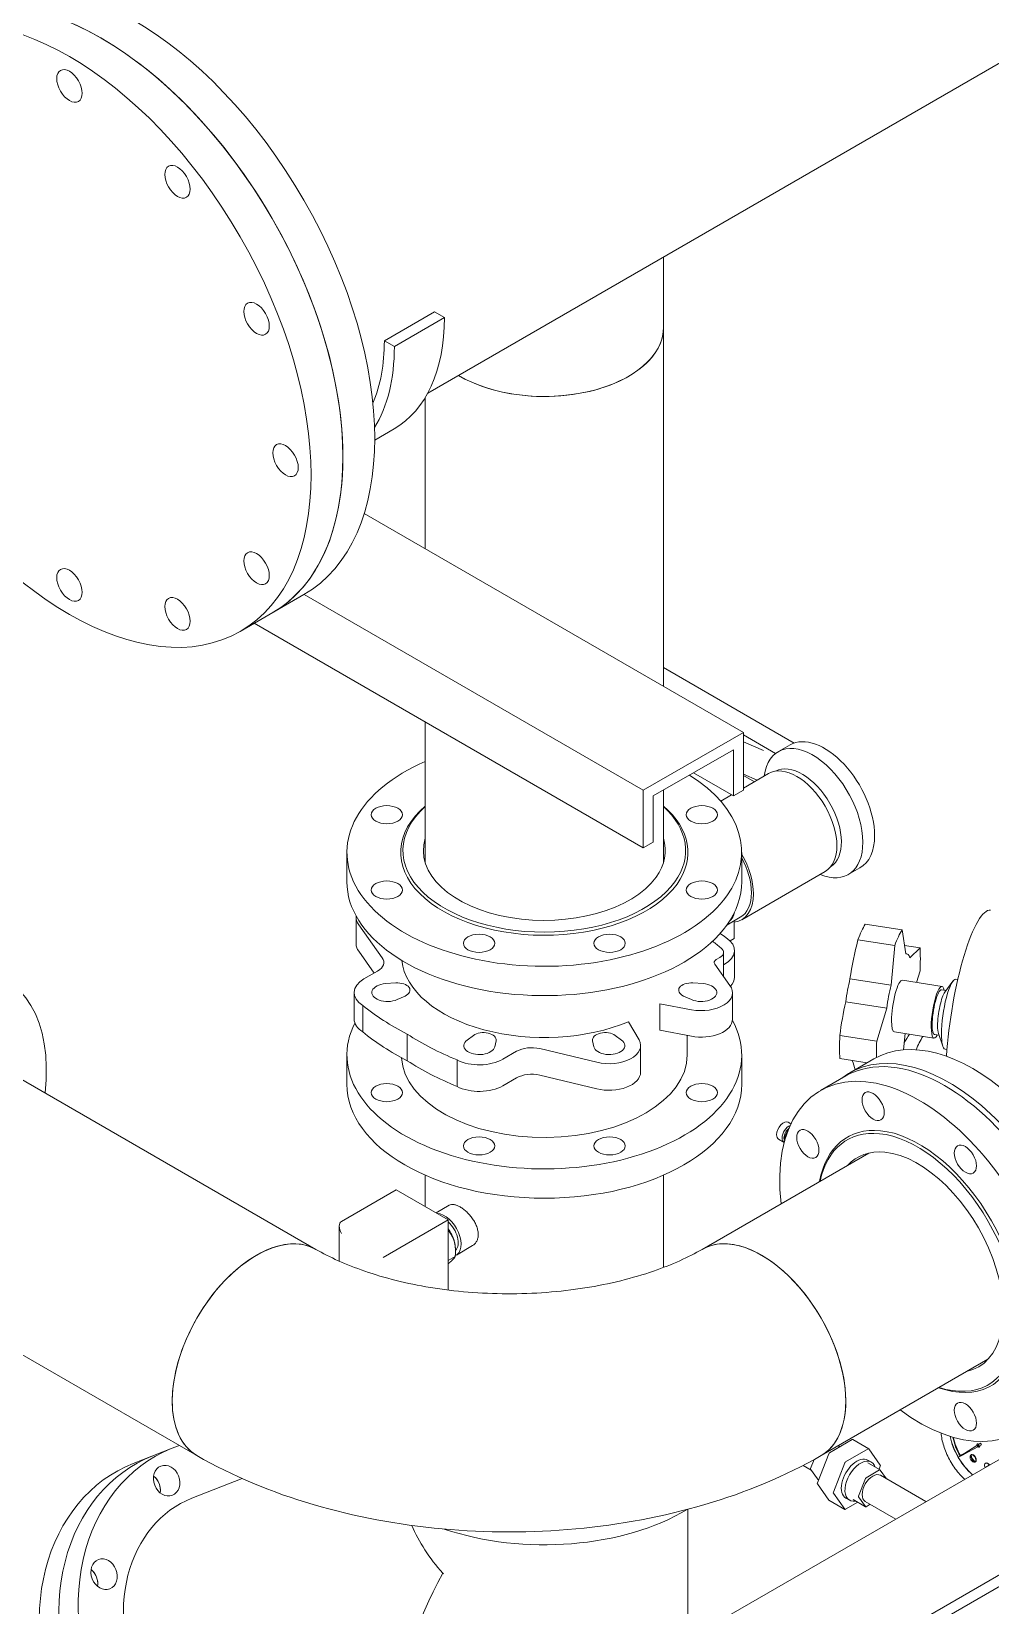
# Model space of a CAD drawing. Header units: millimetres. Extents: x -312439 to 477422, y -331570 to 212570.
# Drawn here: x 349843 to 350673, y 65676 to 67038 of the extents above; entities that cross this region are included whole.
import ezdxf

# ---------------------------------------------------------------- set-up
doc = ezdxf.new("R2010")
doc.units = ezdxf.units.MM

msp = doc.modelspace()

# ---------------------------------------------------------------- linework, layer by layer
at = {"color": 0, "linetype": 'Continuous', "lineweight": 0, "extrusion": (-5.55112e-17, 0.816497, 0.57735)}
for p, q in [((352152.604, 67860.866), (350185.817, 66725.341)), ((350389.751, 66471.51), (350389.751, 66843.082)), ((350191.504, 66795.694), (350148.197, 66770.691)), ((350200.166, 66790.693), (350191.504, 66795.694)), ((350200.166, 66790.693), (350156.859, 66765.69)), ((350148.197, 66770.691), (350156.859, 66765.69)), ((350183.6, 66590.531), (350183.6, 66721.447)), ((350156.557, 66694.304), (350139.822, 66684.642)), ((350458.992, 66431.533), (350130.733, 66621.054)), ((350023.476, 66519.027), (350078.562, 66550.831)), ((350372.378, 66381.527), (350078.848, 66550.997)), ((350372.378, 66331.521), (350035.541, 66525.994)), ((350503.103, 66422.333), (350389.751, 66487.777)), ((350183.6, 66318.563), (350183.6, 66440.512)), ((350372.378, 66381.527), (350458.992, 66431.533)), ((350458.992, 66431.533), (350458.992, 66381.527)), ((350458.992, 66429.288), (350486.762, 66413.255)), ((350450.33, 66416.531), (350381.04, 66376.526)), ((350450.33, 66376.526), (350450.33, 66416.531)), ((350458.992, 66423.383), (350476.294, 66415.798)), ((350489.265, 66414.935), (350499.456, 66420.717)), ((350450.33, 66376.526), (350415.685, 66396.529)), ((350458.992, 66383.315), (350480.813, 66395.913)), ((350470.87, 66390.172), (350458.992, 66395.379)), ((350468.491, 66388.799), (350458.992, 66394.284)), ((350372.378, 66331.521), (350372.378, 66381.527)), ((350381.04, 66376.526), (350381.04, 66336.521)), ((350389.751, 66318.563), (350389.751, 66381.556)), ((350439.346, 66371.972), (350448.782, 66377.42)), ((350458.992, 66381.527), (350450.33, 66376.526)), ((350381.04, 66336.521), (350372.378, 66331.521)), ((350115.802, 66302.262), (350115.802, 66327.665)), ((350457.549, 66302.262), (350457.549, 66327.665)), ((350457.551, 66269.331), (350529.809, 66311.05)), ((350549.711, 66308.398), (350559.902, 66314.18)), ((350123.764, 66248.227), (350123.764, 66271.23)), ((350146.372, 66236.456), (350126.005, 66264.998)), ((350456.326, 66271.453), (350444.714, 66264.749)), ((350451.037, 66252.955), (350451.037, 66268.4)), ((350564.439, 66265.496), (350596.342, 66260.561)), ((350447.555, 66250.945), (350451.037, 66252.955)), ((350558.098, 66251.834), (350590.002, 66246.899)), ((350599.507, 66239.948), (350596.342, 66260.561)), ((350139.414, 66223.204), (350126.005, 66241.995)), ((350435.523, 66234.79), (350438.581, 66236.555)), ((350441.81, 66241.056), (350441.81, 66220.268)), ((350451.314, 66219.727), (350451.314, 66242.73)), ((350590.002, 66246.899), (350586.837, 66212.647)), ((350598.414, 66247.066), (350611.928, 66244.975)), ((350599.489, 66240.064), (350600.194, 66239.955)), ((350611.928, 66244.975), (350603.232, 66236.223)), ((350130.487, 66218.05), (350142.376, 66224.914)), ((350447.347, 66212.509), (350434.191, 66230.943)), ((350608.925, 66215.055), (350611.928, 66224.973)), ((350149.227, 66213.998), (350158.014, 66214.624)), ((350415.338, 66214.624), (350424.125, 66213.998)), ((350551.293, 66218.145), (350586.837, 66212.647)), ((350630.948, 66211.648), (350596.636, 66216.956)), ((350634.417, 66208.012), (350630.48, 66208.621)), ((350633.462, 66206.717), (350640.31, 66216.001)), ((350644.622, 66217.589), (350643.046, 66217.833)), ((350122.041, 66183.275), (350122.041, 66206.278)), ((350129.427, 66172.148), (350129.427, 66195.151)), ((350166.146, 66203.29), (350159.166, 66200.145)), ((350386.584, 66196.628), (350413.985, 66191.412)), ((350386.584, 66173.625), (350386.584, 66196.628)), ((350414.186, 66200.145), (350407.206, 66203.29)), ((350449.587, 66206.278), (350449.587, 66183.275)), ((350547.568, 66198.37), (350583.112, 66192.871)), ((350359.64, 66181.072), (350368.674, 66165.252)), ((350583.112, 66192.871), (350574.416, 66164.15)), ((350168.015, 66147.242), (350168.015, 66170.245)), ((350219.803, 66165.136), (350225.25, 66169.166)), ((350348.101, 66169.166), (350353.548, 66165.136)), ((350413.985, 66168.409), (350386.584, 66173.625)), ((350410.391, 66152.243), (350410.391, 66169.093)), ((350542.513, 66169.085), (350574.416, 66164.15)), ((350624.019, 66166.859), (350589.708, 66172.167)), ((350597.677, 66156.673), (350598.977, 66170.733)), ((350628.425, 66169.276), (350624.487, 66169.885)), ((350627.905, 66170.8), (350631.628, 66159.88)), ((349783.346, 66160.4), (350088.981, 65983.941)), ((350244.883, 66164.471), (350243.798, 66159.397)), ((350262.705, 66155.442), (350250.816, 66148.578)), ((350332.133, 66145.99), (350282.695, 66157.749)), ((350329.553, 66159.397), (350328.469, 66164.471)), ((350370.038, 66137.347), (350370.038, 66160.35)), ((350635.259, 66157.064), (350633.683, 66157.308)), ((350115.802, 66152.243), (350115.802, 66126.84)), ((350211.154, 66124.963), (350211.154, 66147.966)), ((350457.549, 66152.243), (350457.549, 66126.84)), ((350542.513, 66149.083), (350566.108, 66145.433)), ((350572.076, 66148.879), (350551.289, 66136.877)), ((350262.705, 66132.439), (350250.816, 66125.575)), ((350332.133, 66122.987), (350282.695, 66134.746)), ((350547.813, 66134.163), (350525.813, 66121.462)), ((350500.221, 66092.615), (350497.912, 66093.948)), ((350494.311, 66076.508), (350489.461, 66079.309)), ((350567.595, 66067.298), (350423.217, 65983.941)), ((350183.6, 66020.994), (350183.6, 66048.156)), ((350389.751, 65968.239), (350389.751, 66048.156)), ((350158.473, 66035.502), (350110.983, 66008.083)), ((350203.512, 66009.498), (350158.473, 66035.502)), ((350193.087, 66015.517), (350204.415, 66022.057)), ((350109.128, 65973.731), (350109.128, 66003.983)), ((350203.512, 66009.498), (350147.065, 65976.909)), ((350203.512, 65948.699), (350203.512, 66009.498)), ((349680.27, 65981.868), (349985.906, 65805.41)), ((350209.501, 65977.789), (350203.512, 65974.33)), ((350209.787, 65982.396), (350209.675, 65980.182)), ((350210.524, 65979.05), (350224.565, 65987.157)), ((350670.671, 65888.766), (350526.293, 65805.41)), ((350553.159, 65819.176), (350533.565, 65807.864)), ((350542.582, 65813.069), (350541.071, 65813.942)), ((350567.573, 65811.23), (350553.715, 65819.231)), ((350661.222, 65814.203), (350649.821, 65807.025)), ((350650, 65806.714), (350661.917, 65812.999)), ((350661.941, 65814.664), (350661.369, 65814.334)), ((350661.492, 65815.442), (350661.665, 65815.542)), ((350662.676, 65813.391), (350662.104, 65813.061)), ((350662.64, 65815.113), (350664.165, 65816.09)), ((350663.125, 65812.613), (350663.298, 65812.713)), ((350665.023, 65814.603), (350663.414, 65813.772)), ((350664.165, 65816.09), (350664.338, 65816.19)), ((350664.165, 65816.09), (350665.023, 65814.603)), ((350665.196, 65814.703), (350664.338, 65816.19)), ((350665.023, 65814.603), (350665.196, 65814.703)), ((349930.806, 65798.55), (349964.511, 65811.747)), ((350520.161, 65801.941), (350517.183, 65794.266)), ((350532.884, 65807.016), (350523.086, 65781.765)), ((350546.742, 65799.015), (350536.945, 65773.764)), ((350567.017, 65811.175), (350547.423, 65799.863)), ((350577.41, 65792.961), (350566.697, 65799.147)), ((350566.727, 65801.483), (350569.872, 65799.668)), ((350577.496, 65797.177), (350567.699, 65811.114)), ((350648.238, 65806.028), (350645.86, 65804.531)), ((350645.86, 65804.531), (350648.345, 65805.842)), ((350646.805, 65805.38), (350649.42, 65806.89)), ((350649.683, 65806.435), (350647.068, 65804.925)), ((350648.279, 65806.2), (350651.069, 65807.811)), ((350648.514, 65805.791), (350651.304, 65807.402)), ((350649.507, 65806.94), (350649.42, 65806.89)), ((350649.42, 65806.89), (350649.434, 65806.866)), ((350649.507, 65806.94), (350649.52, 65806.916)), ((350649.669, 65806.458), (350649.683, 65806.435)), ((350649.77, 65806.485), (350649.683, 65806.435)), ((350649.756, 65806.508), (350649.77, 65806.485)), ((350655.674, 65805.772), (350655.831, 65805.862)), ((350655.831, 65805.862), (350656.493, 65804.715)), ((350656.108, 65806.081), (350656.276, 65806.178)), ((350656.436, 65806.212), (350656.279, 65806.121)), ((350658.719, 65800.859), (350659.382, 65799.712)), ((350659.382, 65799.712), (350659.225, 65799.621)), ((350659.71, 65799.842), (350659.878, 65799.939)), ((350659.83, 65799.971), (350659.987, 65800.061)), ((350668.792, 65798.952), (350668.468, 65798.764)), ((349981.482, 65768.405), (350025.098, 65785.483)), ((350517.745, 65792.744), (350510.655, 65796.838)), ((350517.183, 65793.544), (350523.072, 65785.165)), ((350524.15, 65784.508), (350523.172, 65785.073)), ((350564.647, 65785.443), (350558.757, 65770.263)), ((350576.968, 65792.917), (350565.189, 65786.117)), ((350576.432, 65793.526), (350577.496, 65796.268)), ((350582.837, 65785.29), (350577.51, 65792.869)), ((350617.057, 65765.533), (350577.601, 65788.313)), ((350668.19, 65795.144), (350671.741, 65797.194)), ((350671.741, 65797.194), (350671.898, 65797.285)), ((350523.086, 65780.857), (350532.884, 65766.919)), ((350536.945, 65772.856), (350546.742, 65758.918)), ((350411.003, 65758.893), (350411.003, 65658.25)), ((350546.867, 65758.802), (350533.009, 65766.803)), ((350547.423, 65758.857), (350558, 65764.964)), ((350547.713, 65768.549), (350550.857, 65766.734)), ((350564.746, 65761.07), (350554.033, 65767.255)), ((350558.757, 65769.541), (350564.647, 65761.162)), ((350590.967, 65750.469), (350564.556, 65765.718)), ((350565.189, 65761.113), (350568.86, 65763.233))]:
    msp.add_line(p, q, dxfattribs=at)
at = {"color": 3, "linetype": 'Continuous', "lineweight": 0, "extrusion": (-5.55112e-17, 0.816497, 0.57735)}
for p, q in [((349672.139, 65219.984), (352792.291, 67021.405)), ((349758.753, 65169.978), (352878.905, 66971.398)), ((349767.414, 65164.977), (352878.905, 66961.397))]:
    msp.add_line(p, q, dxfattribs=at)
at = {"color": 0, "linetype": 'Continuous', "lineweight": 0}
for centre, major_axis, ratio, start_param, end_param in [((349903.112, 66791.111), (147.907, -256.182), 0.57735027, 0, 3.14159265), ((349903.112, 66791.111), (-147.907, 256.182), 0.57735027, 3.14159265, 6.28318531), ((349930.655, 66807.013), (147.907, -256.182), 0.57735027, 0, 3.14159265), ((350051.277, 66876.654), (105.28, -182.351), 0.57735027, 0, 0.78539816), ((350286.676, 66781.897), (-103.075, 0), 0.57735027, 0.76549832, 3.14159265), ((350286.676, 66781.897), (-103.075, 0), 0.57735027, 2.35619449, 3.14159265), ((350007.97, 66851.651), (99.156, -171.743), 0.57735027, 0.40682508, 0.78539816), ((350007.97, 66851.651), (-105.28, 182.351), 0.57735027, 3.44184953, 3.92699082), ((350286.676, 66781.897), (-103.075, 0), 0.57735027, 0.76549832, 2.35619449), ((350529.679, 66367.449), (-30.223, 53.268), 0.57229596, 3.93131122, 6.28318531), ((350519.488, 66361.667), (30.223, -53.268), 0.57229596, 0.78971856, 3.78936984), ((350286.676, 66327.665), (170.874, 0), 0.57735027, 2.21833582, 5.89048623), ((350505.311, 66353.482), (24.498, -42.432), 0.57735027, 0, 3.14159265), ((350510.048, 66356.216), (23.924, -41.437), 0.57735027, 0.02368019, 3.11791246), ((350286.676, 66327.665), (170.874, 0), 0.57735027, 5.89048623, 7.02829437), ((350286.676, 66327.665), (124.327, 0), 0.57735027, 2.54822804, 5.89048623), ((350286.676, 66329.265), (122.368, 0), 0.57735027, 2.57241108, 5.89048623), ((350286.676, 66327.665), (124.327, 0), 0.57735027, 5.89048623, 6.87654992), ((350286.676, 66329.265), (122.368, 0), 0.57735027, 5.89048623, 6.85236688), ((350286.676, 66329.265), (104.729, 0), 0.57735027, 2.96365333, 5.89048623), ((350286.676, 66329.265), (104.729, 0), 0.57735027, 5.89048623, 6.46112463), ((350519.488, 66361.667), (30.223, -53.268), 0.57229596, 5.64401093, 7.07290387), ((350529.679, 66367.449), (-30.223, 53.268), 0.57229596, 3.14159265, 3.93131122), ((350433.053, 66311.763), (24.498, -42.432), 0.57735027, 0.78539816, 1.57084863), ((350433.053, 66311.763), (-23.273, 40.31), 0.57735027, 3.92699082, 4.65832502), ((350286.676, 66302.262), (170.874, 0), 0.57735027, 3.14159265, 5.89048623), ((350286.676, 66302.262), (170.874, 0), 0.57735027, 5.89048623, 6.28318531), ((350433.053, 66311.763), (24.498, -42.432), 0.57735027, 6.04359707, 7.06858347), ((350433.053, 66311.763), (-23.273, 40.31), 0.57735027, 3.14159265, 3.92699082), ((350422.504, 66276.734), (28.81, 0), 0.57735027, 5.71305417, 6.22390779), ((350658.543, 66184.448), (-14.401, -93.087), 0.21132487, 3.14159265, 5.11101783), ((350150.877, 66271.23), (-27.112, 0), 0.57735027, 6.21040253, 6.69260189), ((350561.268, 66199.497), (-11.236, -72.63), 0.21132487, 3.60605889, 3.77350697), ((350017.231, 66072.296), (517.446, 0), 0.57735027, 0.61584622, 0.63984345), ((350037.229, 66066.232), (520.583, 0), 0.57735027, 0.67415921, 0.6895054), ((350422.504, 66242.73), (28.81, 0), 0.57735027, 5.44674538, 7.01565574), ((350972.422, 66125.641), (-311.753, 309.745), 0.93857763, 0.51317646, 0.59500699), ((350561.268, 66199.497), (-11.236, -72.63), 0.21132487, 3.77350697, 3.94095505), ((350593.172, 66194.561), (-11.236, -72.63), 0.21132487, 3.60605889, 3.94095505), ((350150.877, 66248.227), (-27.112, 0), 0.57735027, 0, 0.40941658), ((350129.384, 66232.415), (18.373, 0), 0.57735027, 5.49778714, 6.673973), ((350439.854, 66232.29), (-6.125, 0), 0.57735027, 5.49778714, 6.673973), ((350430.785, 66241.056), (11.024, 0), 0.57735027, 5.49778714, 6.92522599), ((350593.172, 66194.561), (-7.022, -45.394), 0.21132487, 2.76471962, 3.21149799), ((350593.172, 66194.561), (-11.236, -72.63), 0.21132487, 2.03526256, 2.37015872), ((349734.745, 66069.439), (-85.437, -147.981), 0.57735027, 2.21833582, 5.89048623), ((350286.676, 66238.754), (-123.715, 0), 0.57735027, 0.06591002, 2.20157488), ((350150.877, 66206.278), (-28.836, 0), 0.57735027, 5.49778714, 7.01515814), ((350150.877, 66206.278), (-13.474, 0), 0.57735027, 4.83515448, 8.51661272), ((350159.364, 66208.308), (11.024, 0), 0.57735027, 5.37502007, 7.97674713), ((350413.988, 66208.308), (-11.024, 0), 0.57735027, 4.5896219, 7.19134897), ((350422.475, 66206.278), (27.112, 0), 0.57735027, 4.39388168, 6.69260189), ((350422.475, 66206.278), (13.474, 0), 0.57735027, 4.04975631, 7.73121456), ((350422.504, 66219.727), (28.81, 0), 0.57735027, 5.78698517, 6.28318531), ((350557.628, 66200.06), (-7.022, -45.394), 0.21132487, 4.33551594, 4.78229432), ((350593.172, 66194.561), (-7.022, -45.394), 0.21132487, 4.33551594, 4.78229432), ((350593.172, 66194.561), (-3.464, -22.394), 0.21132487, 3.14159265, 5.34430329), ((350627.484, 66189.253), (-3.464, -22.394), 0.21132487, 2.61567745, 5.34430329), ((350627.484, 66189.253), (-2.996, -19.368), 0.21132487, 3.14159265, 5.34430329), ((350638.364, 66187.57), (-4.682, -30.263), 0.21132487, 3.14159265, 5.34430329), ((350341.821, 66282.425), (-260.694, 0), 0.57735027, 0.61853974, 0.84101764), ((350978.036, 66155.45), (-434.377, -66.696), 0.81227457, 5.97654783, 6.05837836), ((350632.216, 66188.521), (-2.996, -19.368), 0.21132487, 3.52543154, 5.34430329), ((350286.676, 66152.243), (-170.874, 0), 0.57735027, 5.9992116, 9.73263557), ((350150.877, 66183.275), (-28.836, 0), 0.57735027, 0, 0.73197283), ((350422.475, 66183.275), (27.112, 0), 0.57735027, 4.39388168, 6.28318531), ((350593.172, 66194.561), (-3.464, -22.394), 0.21132487, 5.34430329, 6.28318531), ((350341.821, 66259.422), (-260.694, 0), 0.57735027, 0.61853974, 0.84101764), ((350362.317, 66270.592), (-260.694, 0), 0.57735027, 0.72977869, 0.95225659), ((350233.942, 66165.25), (11.024, 0), 0.57735027, 6.16041823, 8.76214529), ((350339.41, 66165.25), (11.024, 0), 0.57735027, 0.66263109, 3.26435815), ((350561.268, 66199.497), (-11.236, -72.63), 0.21132487, 5.17685521, 5.34430329), ((350657.819, 66000.367), (-85.743, 148.511), 0.57735027, 3.14159265, 6.28318531), ((350720.506, 66056.272), (62.301, -159.111), 0.81338956, 3.65365943, 3.71103804), ((350720.506, 66056.272), (-62.301, 159.111), 0.81338956, 0.51206678, 0.56944539), ((350737.359, 66062.871), (-62.301, 159.111), 0.81338956, 0.57879751, 0.66536133), ((350627.484, 66189.253), (-3.464, -22.394), 0.21132487, 5.34430329, 6.80910052), ((350627.484, 66189.253), (-2.996, -19.368), 0.21132487, 5.34430329, 6.28318531), ((350632.216, 66188.521), (-2.996, -19.368), 0.21132487, 5.34430329, 5.89934642), ((350638.364, 66187.57), (-4.682, -30.263), 0.21132487, 5.34430329, 6.28318531), ((350230.426, 66160.35), (-13.474, 0), 0.57735027, 5.62055264, 9.30201088), ((350275.697, 66147.941), (-18.373, 0), 0.57735027, 4.32160129, 5.49778714), ((350342.926, 66160.35), (-13.474, 0), 0.57735027, 0.1227655, 3.80422374), ((350342.926, 66160.35), (-27.112, 0), 0.57735027, 1.16137975, 3.46009996), ((350561.268, 66199.497), (-11.236, -72.63), 0.21132487, 5.34430329, 5.51175137), ((350637.032, 65988.366), (-85.743, 148.511), 0.57735027, 3.05705205, 6.36772591), ((350593.172, 66194.561), (-11.236, -72.63), 0.21132487, 5.17685521, 5.40453211), ((350286.676, 66152.243), (-123.715, 0), 0.57735027, 0.03300457, 3.14159265), ((350362.317, 66247.589), (-260.694, 0), 0.57735027, 0.72977869, 0.95225659), ((350230.426, 66160.35), (-28.836, 0), 0.57735027, 0.83882349, 2.35619449), ((350633.25, 65986.182), (-85.437, 147.981), 0.57735027, 5.89048623, 6.28318531), ((350972.422, 66105.37), (-420.613, 127.346), 0.54364678, 0.34680759, 0.37724427), ((350633.25, 65986.182), (-85.437, 147.981), 0.57735027, 3.14159265, 5.89048623), ((350286.676, 66126.84), (-170.874, 0), 0.57735027, 0, 3.14159265), ((350275.697, 66124.938), (-18.373, 0), 0.57735027, 4.32160129, 5.49778714), ((350342.926, 66137.347), (-27.112, 0), 0.57735027, 1.16137975, 3.14159265), ((350611.25, 65973.481), (-85.437, 147.981), 0.57735027, 5.89048623, 7.20644214), ((350611.25, 65973.481), (-85.437, 147.981), 0.57735027, 2.21833582, 5.89048623), ((350230.426, 66137.347), (-28.836, 0), 0.57735027, 0.83882349, 2.35619449), ((350493.686, 66086.628), (-4.226, -7.319), 0.57735027, 3.14159265, 5.49778714), ((350498.537, 66083.828), (-4.226, -7.319), 0.57735027, 3.75184789, 5.49778714), ((350499.316, 66083.378), (-3.675, -6.365), 0.57735027, 4.07236718, 5.49778714), ((350500.616, 66082.628), (-4.134, -7.16), 0.57735027, 4.43834694, 5.49778714), ((350611.25, 65973.481), (-62.164, 107.671), 0.57735027, 5.89048623, 6.87654992), ((350609.864, 65972.681), (-61.184, 105.973), 0.57735027, 5.89048623, 6.85236688), ((350611.25, 65973.481), (-62.164, 107.671), 0.57735027, 2.54822804, 5.89048623), ((350493.686, 66086.628), (-4.226, -7.319), 0.57735027, 5.49778714, 6.28318531), ((350498.537, 66083.828), (-4.226, -7.319), 0.57735027, 5.49778714, 6.30510682), ((350499.316, 66083.378), (-3.675, -6.365), 0.57735027, 5.49778714, 6.00615581), ((350500.616, 66082.628), (-4.134, -7.16), 0.57735027, 5.49778714, 5.67272663), ((350609.864, 65972.681), (-61.184, 105.973), 0.57735027, 2.57241108, 5.89048623), ((350609.864, 65972.681), (-52.364, 90.698), 0.57735027, 5.89048623, 6.46112463), ((350609.864, 65972.681), (-52.364, 90.698), 0.57735027, 2.96365333, 5.89048623), ((350115.462, 66000.326), (-4.479, 7.757), 0.57735027, 0, 1.57079633), ((350200.449, 65996.5), (10.075, -17.45), 0.57735027, 6.19261072, 9.09602558), ((350200.449, 65996.5), (-8.237, 14.268), 0.57735027, 3.28946149, 5.23174738), ((350037.444, 65894.675), (51.538, 89.266), 0.57735027, 0, 3.14159265), ((350037.444, 65894.675), (51.538, 89.266), 0.57735027, 0, 2.35619449), ((350193.811, 65992.668), (-11.315, 19.598), 0.57735027, 4.3196899, 4.84648181), ((350193.811, 65992.668), (-11.315, 19.598), 0.57735027, 3.87024082, 4.3196899), ((350474.755, 65894.675), (-51.538, 89.266), 0.57735027, 3.14159265, 6.28318531), ((350474.755, 65894.675), (51.538, -89.266), 0.57735027, 0.78539816, 3.14159265), ((350037.444, 65894.675), (51.538, 89.266), 0.57735027, 2.35619449, 3.14159265), ((350474.755, 65894.675), (51.538, -89.266), 0.57735027, 0, 0.78539816), ((350026.813, 65652.636), (-62.301, 159.111), 0.81338956, 6.23401563, 7.97661991), ((350553.159, 65818.268), (0.556, 0.963), 0.57735027, 0, 0.78539816), ((350663.731, 65814.849), (-18.84, 32.632), 0.57735027, 1.03964073, 2.11076551), ((350664.335, 65815.198), (-19.292, 33.415), 0.57735027, 1.05562122, 2.09678466), ((350664.248, 65815.148), (-17.575, 30.441), 0.57735027, 1.05665239, 1.56977182), ((350664.248, 65815.148), (-17.312, 29.985), 0.57735027, 1.05706088, 1.56942021), ((350664.335, 65815.198), (17.312, -29.985), 0.57735027, 4.20122264, 4.7047943), ((350662.308, 65814.027), (-0.817, 1.414), 0.57735027, 5.20592698, 7.41430302), ((350662.481, 65814.127), (0.817, -1.414), 0.57735027, 2.07074098, 3.14159265), ((350662.308, 65814.027), (-0.817, 1.414), 0.57735027, 2.01064788, 4.2186585), ((350662.308, 65814.027), (-0.367, 0.636), 0.57735027, 4.71238898, 6.28318531), ((350662.308, 65814.027), (-0.367, 0.636), 0.57735027, 3.14159265, 4.71238898), ((350662.481, 65814.127), (0.817, -1.414), 0.57735027, 0, 1.07065627), ((350009.96, 65646.037), (62.301, -159.111), 0.81338956, 3.14159265, 4.83502726), ((350009.96, 65646.037), (-62.301, 159.111), 0.81338956, 0, 1.69343461), ((350533.565, 65806.955), (-0.556, -0.963), 0.57735027, 3.92699082, 4.97418837), ((350557.22, 65785.016), (-9.507, -16.467), 0.57735027, 3.14159265, 6.28318531), ((350560.365, 65783.201), (-9.507, -16.467), 0.57735027, 2.67421922, 6.75055874), ((350547.423, 65798.954), (-0.556, -0.963), 0.57735027, 3.92699082, 4.97418837), ((350567.017, 65810.267), (0.556, 0.963), 0.57735027, 6.02138592, 7.06858347), ((350629.69, 65795.347), (-17.181, 29.758), 0.57735027, 4.70994937, 4.7162153), ((350629.559, 65794.968), (-17.444, 30.213), 0.57735027, 4.70862034, 4.7147928), ((350657.752, 65802.871), (1.801, -3.119), 0.57735027, 3.3104584, 6.11431956), ((350661.488, 65805.028), (3.363, -5.824), 0.81649658, 4.1561584, 5.26861956), ((350657.909, 65802.962), (1.801, -3.119), 0.57735027, 2.9727269, 3.3104584), ((350658.077, 65803.059), (1.801, -3.119), 0.57735027, 0, 3.14159265), ((350657.752, 65802.871), (1.801, -3.119), 0.57735027, 0.16886575, 2.9727269), ((350662.093, 65805.378), (-3.363, 5.824), 0.81649658, 1.01456574, 2.12702691), ((350657.909, 65802.962), (1.801, -3.119), 0.57735027, 6.11431956, 6.45205106), ((350670.269, 65795.645), (1.801, -3.119), 0.57735027, 1.73966208, 4.54352323), ((350670.593, 65795.832), (1.801, -3.119), 0.57735027, 1.71787162, 3.14159265), ((349993.107, 65639.439), (62.301, -159.111), 0.81338956, 3.14159265, 4.83502726), ((349942.872, 65777.09), (4.957, -12.66), 0.81338956, 1.69343461, 2.18320084), ((349942.872, 65777.09), (-4.957, 12.66), 0.81338956, 4.09998447, 5.32479349), ((350517.725, 65794.218), (-0.442, -0.766), 0.57735027, 4.97418837, 6.02138592), ((350523.614, 65785.839), (-0.442, -0.766), 0.57735027, 6.02138592, 6.28318531), ((350571.078, 65777.015), (6.523, 11.297), 0.57735027, 0, 3.14159265), ((350565.189, 65785.394), (-0.442, -0.766), 0.57735027, 3.92699082, 4.97418837), ((350576.968, 65792.195), (0.442, 0.766), 0.57735027, 6.02138592, 7.06858347), ((350576.814, 65796.329), (0.556, 0.963), 0.57735027, 4.97418837, 6.02138592), ((350670.425, 65795.735), (-1.801, 3.119), 0.57735027, 1.40193058, 1.42372104), ((350670.425, 65795.735), (-1.801, 3.119), 0.57735027, 4.85946427, 4.88125473), ((349942.872, 65777.09), (4.957, -12.66), 0.81338956, 0.95839181, 1.69343461), ((350523.768, 65781.705), (-0.556, -0.963), 0.57735027, 4.97418837, 6.02138592), ((350537.626, 65773.704), (-0.556, -0.963), 0.57735027, 4.97418837, 6.02138592), ((350026.813, 65652.636), (-45.33, 115.769), 0.81338956, 0, 1.69343461), ((350286.676, 65826.802), (170.874, 0), 0.57735027, 4.18028337, 5.52150887), ((350533.565, 65767.767), (-0.556, -0.963), 0.57735027, 6.02138592, 6.28318531), ((350547.423, 65759.766), (-0.556, -0.963), 0.57735027, 6.02138592, 7.06858347), ((350559.299, 65770.215), (-0.442, -0.766), 0.57735027, 4.97418837, 6.02138592), ((350565.189, 65761.836), (-0.442, -0.766), 0.57735027, 6.02138592, 7.06858347), ((350286.676, 65754.388), (111.732, -76.242), 0.71518683, 3.98923852, 4.38100904), ((349888.722, 65696.097), (4.957, -12.66), 0.81338956, 1.69343461, 2.18320084), ((349888.722, 65696.097), (-4.957, 12.66), 0.81338956, 4.09998447, 5.32479349), ((350286.676, 65754.388), (117.563, 172.287), 0.23478059, 2.02481455, 2.81021271), ((350286.888, 65754.471), (45.33, -115.769), 0.81338956, 4.83355998, 4.84177519), ((350286.676, 65754.885), (84.633, -173.479), 0.52498709, 4.75049638, 4.75577704), ((349888.722, 65696.097), (4.957, -12.66), 0.81338956, 0.95839181, 1.69343461)]:
    msp.add_ellipse(centre, major_axis=major_axis, ratio=ratio, start_param=start_param, end_param=end_param, dxfattribs=at)
for centre, major_axis, ratio in [((349875.569, 66775.209), (-147.907, 256.182), 0.57735027), ((349875.569, 66991.237), (-7.778, 13.472), 0.57735027), ((349969.112, 66908.288), (-7.778, 13.472), 0.57735027), ((350037.59, 66789.68), (-7.778, 13.472), 0.57735027), ((350062.654, 66667.196), (-7.778, 13.472), 0.57735027), ((350037.59, 66573.653), (-7.778, 13.472), 0.57735027), ((349875.569, 66559.182), (-7.778, 13.472), 0.57735027), ((349969.112, 66534.117), (-7.778, 13.472), 0.57735027), ((350150.311, 66360.276), (13.596, 0), 0.57735027), ((350423.041, 66360.276), (13.596, 0), 0.57735027), ((350150.311, 66295.054), (13.596, 0), 0.57735027), ((350423.041, 66295.054), (13.596, 0), 0.57735027), ((350230.192, 66248.935), (13.596, 0), 0.57735027), ((350343.16, 66248.935), (13.596, 0), 0.57735027), ((350150.311, 66119.632), (-13.596, 0), 0.57735027), ((350423.041, 66119.632), (-13.596, 0), 0.57735027), ((350571.31, 66107.882), (-6.798, 11.775), 0.57735027), ((350514.826, 66075.271), (-6.798, 11.775), 0.57735027), ((350230.192, 66073.512), (-13.596, 0), 0.57735027), ((350343.16, 66073.512), (-13.596, 0), 0.57735027), ((350651.191, 66061.763), (-6.798, 11.775), 0.57735027), ((350651.191, 65839.08), (-6.798, 11.775), 0.57735027), ((350661.737, 65813.697), (-0.367, 0.636), 0.57735027), ((349959.725, 65783.689), (-4.957, 12.66), 0.81338956), ((350648.396, 65805.995), (-0.118, 0.204), 0.57735027), ((349905.574, 65702.696), (-4.957, 12.66), 0.81338956)]:
    msp.add_ellipse(centre, major_axis=major_axis, ratio=ratio, dxfattribs=at)
for points, knots in [([(350224.565, 65987.157), (350225.284, 65987.572), (350225.968, 65988.106), (350227.186, 65989.396), (350227.719, 65990.152), (350228.58, 65991.835), (350228.909, 65992.763), (350229.341, 65994.723), (350229.445, 65995.753), (350229.445, 65997.825), (350229.341, 65998.935), (350228.909, 66001.23), (350228.58, 66002.415), (350227.719, 66004.784), (350227.186, 66005.97), (350225.968, 66008.268), (350225.284, 66009.381), (350223.846, 66011.466), (350223.041, 66012.51), (350221.317, 66014.515), (350220.397, 66015.478), (350218.511, 66017.255), (350217.543, 66018.071), (350215.631, 66019.513), (350214.687, 66020.137), (350212.894, 66021.173), (350211.984, 66021.619), (350210.211, 66022.305), (350209.348, 66022.545), (350207.725, 66022.794), (350206.964, 66022.802), (350205.581, 66022.591), (350204.958, 66022.371), (350204.415, 66022.057)], [37.28209952, 37.28209952, 37.28209952, 37.28209952, 40.38904689, 40.38904689, 43.49599427, 43.49599427, 46.60294165, 46.60294165, 49.70988902, 49.70988902, 52.8168364, 52.8168364, 55.92378378, 55.92378378, 59.03073115, 59.03073115, 62.13767853, 62.13767853, 65.24446728, 65.24446728, 68.35125603, 68.35125603, 71.45804478, 71.45804478, 74.56483353, 74.56483353, 77.67162228, 77.67162228, 80.77841104, 80.77841104, 83.88519979, 83.88519979, 86.99198854, 86.99198854, 86.99198854, 86.99198854]), ([(350088.981, 65983.941), (350100.625, 65977.219), (350114.915, 65970.68), (350148.296, 65959.172), (350167.593, 65954.302), (350209.319, 65947.432), (350231.839, 65945.552), (350277.268, 65945.373), (350300.174, 65947.126), (350343.226, 65953.952), (350363.399, 65958.986), (350397.393, 65970.73), (350411.618, 65977.244), (350423.217, 65983.941)], [3.14159265, 3.14159265, 3.14159265, 3.14159265, 3.38871915, 3.38871915, 3.64920179, 3.64920179, 3.9201507, 3.9201507, 4.19498965, 4.19498965, 4.46620773, 4.46620773, 4.71238898, 4.71238898, 4.71238898, 4.71238898]), ([(350650.556, 65784.873), (350649.884, 65785.486), (350649.219, 65786.124), (350645.696, 65789.671), (350643.006, 65792.992), (350638.255, 65800.16), (350636.193, 65804.006), (350632.901, 65811.841), (350631.672, 65815.83), (350630.59, 65821.406), (350630.351, 65823.097), (350630.209, 65824.745)], [4.99467698, 4.99467698, 4.99467698, 4.99467698, 5.06841017, 5.06841017, 5.39115395, 5.39115395, 5.71352036, 5.71352036, 6.03596729, 6.03596729, 6.17926876, 6.17926876, 6.17926876, 6.17926876]), ([(349985.906, 65805.41), (350016.899, 65787.516), (350050.84, 65773.485), (350122.408, 65752.431), (350160.047, 65745.437), (350236.632, 65738.434), (350275.567, 65738.434), (350352.152, 65745.437), (350389.791, 65752.431), (350461.358, 65773.485), (350495.3, 65787.516), (350526.293, 65805.41)], [3.14159265, 3.14159265, 3.14159265, 3.14159265, 3.45575192, 3.45575192, 3.76991118, 3.76991118, 4.08407045, 4.08407045, 4.39822972, 4.39822972, 4.71238898, 4.71238898, 4.71238898, 4.71238898])]:
    msp.add_open_spline(points, degree=3, knots=knots, dxfattribs=at)
for points, weights in [([(350208.595, 65991.203), (350207.146, 65996.078), (350203.512, 66000.367)], [1, 1.03335792342, 1.00808033252]), ([(350209.501, 65977.789), (350210.235, 65985.682), (350208.595, 65991.203)], [1, 1.0379548493, 1]), ([(350206.506, 65974.09), (350209.116, 65976.511), (350209.501, 65977.789)], [1, 1.0379548493, 1]), ([(350203.512, 65971.5), (350205.295, 65972.967), (350206.506, 65974.09)], [1.01882245573, 1.01726251621, 1])]:
    msp.add_rational_spline(points, weights, degree=2, dxfattribs=at)

doc.saveas('drawing.dxf')
